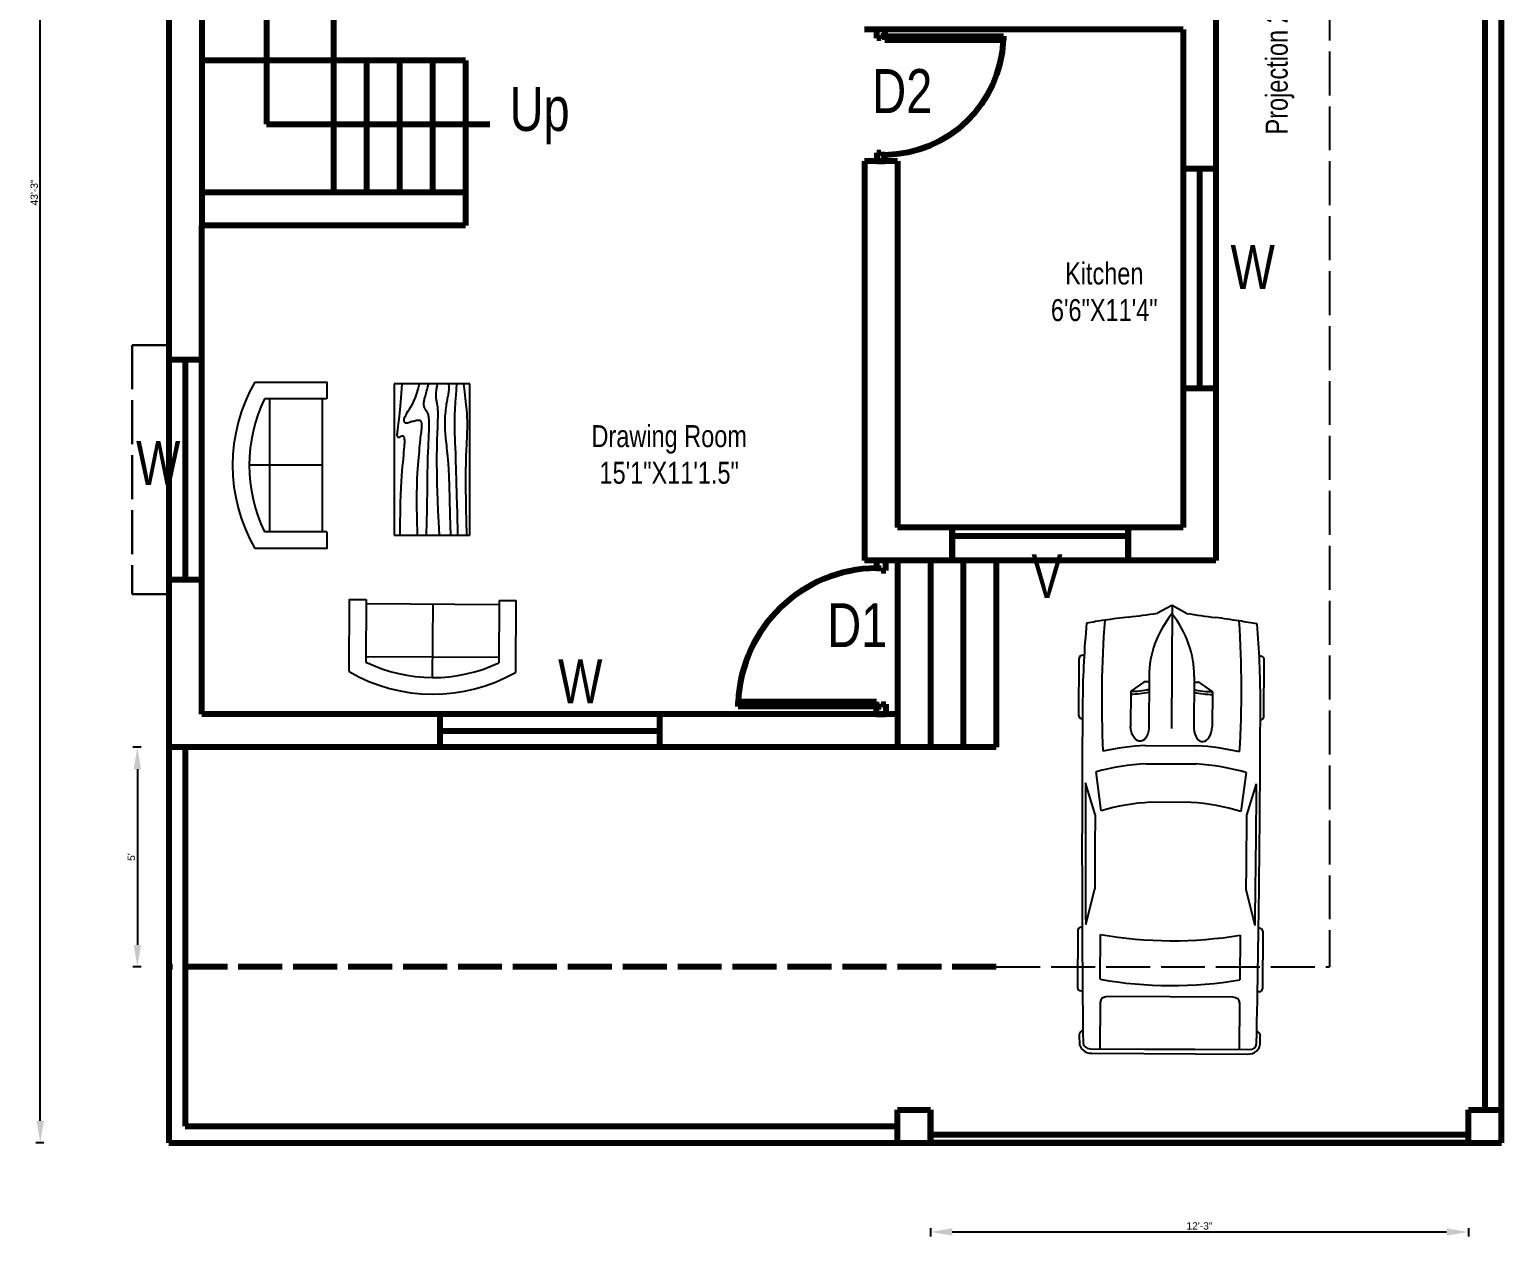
# Model space of a CAD drawing. Header units: inches. Extents: x 934 to 13503, y 40 to 6452.
# Drawn here: x 2900.7 to 3302.8, y 4204.2 to 4533.9 of the extents above; entities that cross this region are included whole.
import ezdxf

# ---------------------------------------------------------------- set-up
doc = ezdxf.new("R2010")
doc.units = ezdxf.units.IN
doc.linetypes.add('ACAD_ISO02W100', pattern=[15, 12, -3])
for name, color, linetype in [('car', 20, 'Continuous'), ('door', 130, 'Continuous'), ('FURNITURE', 122, 'Continuous'), ('staircase', 190, 'Continuous'), ('WINDOW', 2, 'Continuous')]:
    doc.layers.add(name, color=color, linetype=linetype)
doc.styles.get("Standard").update_dxf_attribs({"font": 'arial.ttf'})
doc.styles.add('YQ_DIM', font='solid1.shx', dxfattribs={"width": 0.8, "bigfont": 'HZDX.SHX'})
doc.dimstyles.new('feet inch', dxfattribs={"dimtxt": 2, "dimasz": 6, "dimexe": 1.25, "dimexo": 0.275, "dimtad": 1, "dimdec": 0, "dimdsep": 46, "dimlunit": 4, "dimtxsty": 'Standard', "dimcen": 2.5, "dimclrd": 2, "dimadec": 0, "dimazin": 0, "dimtfac": 1, "dimtdec": 0, "dimtmove": 0, "dimatfit": 3, "dimldrblk": 'ARCHTICK', "dimfxl": 1, "dimfxlon": 1, "dimarcsym": 0})

# ---------------------------------------------------------------- blocks, each defined once
blk = doc.blocks.new('DR_D01')
at = {"lineweight": 80}
for p, q in [((-0.45, 0.93), (-0.42, 0.93)), ((-0.45, 0.03), (-0.45, 0.93)), ((-0.42, 0.03), (-0.42, 0.93)), ((-0.5, 0.03), (-0.42, 0.03)), ((-0.5, 0.03), (-0.5, -0.03)), ((-0.45, 0.03), (-0.45, 0)), ((-0.45, 0), (-0.435, 0)), ((-0.435, 0), (-0.435, -0.03)), ((0.435, 0), (0.435, -0.03)), ((0.45, 0), (0.435, 0)), ((0.45, 0.03), (0.45, 0)), ((0.5, 0.03), (0.45, 0.03)), ((0.5, -0.03), (0.5, 0.03)), ((-0.435, -0.03), (-0.5, -0.03)), ((0.435, -0.03), (0.5, -0.03))]:
    blk.add_line(p, q, dxfattribs=at)
blk.add_arc((-0.4602, 0.0206), 0.9103, 0.59152, 87.46644, dxfattribs=at)
blk = doc.blocks.new('*U287')
for p, q in [((21.1, 37.41), (21.1, 36.83)), ((46.55, 38.89), (22.35, 38.89)), ((47.8, 37.39), (47.8, 37.41)), ((135.45, 37.07), (135.45, 37.41)), ((136.7, 38.89), (160.9, 38.89)), ((162.15, 37.41), (162.15, 36.77)), ((70.03, 31.54), (86.41, 29.35)), ((87.99, 31.87), (74.76, 35.92)), ((134.31, 35.6), (119.29, 31.78)), ((186.47, -33.5), (186.47, 33.5)), ((188.4, -32.76), (188.4, 32.76)), ((138.42, 29.35), (157.25, 29.35)), ((164.52, 26.39), (164.52, -26.39)), ((186.47, 29.35), (167.01, 29.35)), ((32.27, 11.63), (36.13, 17.17)), ((36.13, 17.17), (50.94, 17.17)), ((29.77, 9.51), (51.68, 9.51)), ((32.12, 9.51), (32.12, 11.15)), ((58.92, -10.77), (58.92, 10.77)), ((66.55, -10.53), (66.55, 10.53)), ((82.74, 8.5), (82.74, -8.5)), ((186.47, -10.53), (186.47, 10.53)), ((3.27, 6.13), (0.1, 0.41)), ((0, 0), (51.68, 0)), ((0.1, -0.41), (3.27, -6.13)), ((29.77, -9.51), (51.68, -9.51)), ((32.12, -9.51), (32.12, -11.15)), ((32.27, -11.63), (36.13, -17.17)), ((36.13, -17.17), (50.94, -17.17)), ((86.41, -29.35), (70.03, -31.54)), ((157.25, -29.35), (138.42, -29.35)), ((167.01, -29.35), (186.47, -29.35)), ((21.1, -37.41), (21.1, -36.83)), ((87.99, -31.87), (74.76, -35.92)), ((134.31, -35.6), (119.29, -31.78)), ((135.45, -37.07), (135.45, -37.41)), ((162.15, -37.41), (162.15, -36.77)), ((46.55, -38.89), (22.35, -38.89)), ((47.8, -37.39), (47.8, -37.41)), ((136.7, -38.89), (160.9, -38.89))]:
    blk.add_line(p, q)
for centre, major_axis, ratio, start_param, end_param in [((41.19, -490.86), (0, 528.23), 0.842304, 0.00281, 0.075598), ((22.35, 37.41), (0, -1.48), 0.842304, 3.141593, 4.712389), ((64.48, -10555.62), (0, 10593.03), 0.842304, -0.013397, 0.002797), ((46.55, 37.41), (0, 1.48), 0.842304, -1.570796, 0), ((136.7, 37.41), (0, -1.48), 0.842304, 3.141593, 4.712389), ((160.9, 37.41), (0, 1.48), 0.842304, -1.570796, 0), ((180.63, 35.84), (0, 2.22), 0.842304, -0.013017, 1.249894), ((64.48, -10556.36), (0, 10595.31), 0.842304, -0.013397, -0.013017), ((183.98, 32.76), (0, -5.25), 0.842304, 1.570796, 3.128196), ((266.03, -27.52), (0, 313.31), 0.842304, 1.367076, 1.39176), ((135.29, 5.39), (0, 81.77), 0.842304, 1.245306, 1.50788), ((64.48, -10555.62), (0, -10591.55), 0.842304, 3.133765, 3.140441), ((95.79, -3666.35), (0, -3698.24), 0.842304, 3.134049, 3.144098), ((183.98, 33.5), (0, -2.96), 0.842304, 1.570796, 3.128196), ((259.18, -27.52), (0, -305.3), 0.842304, 4.528606, 4.561838), ((37.47, -593.96), (0, -623.33), 0.842304, 3.096046, 3.200911), ((134.4, 5.39), (0, -89.78), 0.842304, 4.449482, 4.652344), ((149.6, 2.8), (0, -79.58), 0.842304, 4.372215, 4.640744), ((17.08, 0), (0, 147.02), 0.842304, 4.511394, 4.913384), ((35.91, 0), (0, 147.02), 0.842304, 4.511394, 4.913384), ((167.01, 26.39), (0, 2.96), 0.842304, 0, 1.570796), ((-204.49, 52.4), (0, -250.96), 0.842304, 1.385369, 1.434372), ((13.04, 17.01), (0, 27.42), 0.842304, 4.435146, 4.718221), ((14.2, 17.01), (0, 27.42), 0.842304, 4.435146, 4.718221), ((50.79, 13.34), (6.34, -0.36), 0.603834, -1.395552, 1.581315), ((29.77, -46.66), (0, 56.17), 0.842304, 0, 0.590319), ((32.75, 11.15), (0, 0.74), 0.842304, 0.879714, 1.570796), ((0.62, 0), (0, -0.74), 0.842304, 4.131459, 5.293319), ((-204.49, -52.4), (0, 250.96), 0.842304, -1.434372, -1.385369), ((29.77, 46.66), (0, 56.17), 0.842304, 2.551274, 3.141593), ((32.75, -11.15), (0, -0.74), 0.842304, 4.712389, 5.403472), ((13.04, -17.01), (0, -27.42), 0.842304, 1.564964, 1.848039), ((14.2, -17.01), (0, -27.42), 0.842304, 1.564964, 1.848039), ((134.4, -5.39), (0, -89.78), 0.842304, -1.510751, -1.307889), ((135.29, -5.39), (0, -81.77), 0.842304, -1.50788, -1.245306), ((149.6, -2.8), (0, -79.58), 0.842304, -1.499151, -1.230623), ((259.18, 27.52), (0, 305.3), 0.842304, 1.721348, 1.754579), ((266.03, 27.52), (0, 313.31), 0.842304, 1.749832, 1.774517), ((37.47, 593.96), (0, -623.33), 0.842304, -0.059319, 0.045547), ((167.01, -26.39), (0, -2.96), 0.842304, 4.712389, 6.283185), ((41.19, 490.86), (0, -528.23), 0.842304, -0.075598, -0.00281), ((64.48, 10555.62), (0, 10593.03), 0.842304, 3.138796, 3.15499), ((64.48, 10555.62), (0, -10591.55), 0.842304, 0.001152, 0.007828), ((95.79, 3666.35), (0, -3698.24), 0.842304, -0.002505, 0.007544), ((180.63, -35.84), (0, -2.22), 0.842304, -1.249894, 0.013017), ((183.98, -33.5), (0, 2.96), 0.842304, 3.15499, 4.712389), ((183.98, -32.76), (0, -5.25), 0.842304, 0.013397, 1.570796), ((22.35, -37.41), (0, 1.48), 0.842304, 1.570796, 3.141593), ((46.55, -37.41), (0, -1.48), 0.842304, 0, 1.570796), ((136.7, -37.41), (0, -1.48), 0.842304, -1.570796, 0), ((160.9, -37.41), (0, 1.48), 0.842304, 3.141593, 4.712389), ((64.48, 10556.36), (0, 10595.31), 0.842304, 3.15461, 3.15499)]:
    blk.add_ellipse(centre, major_axis=major_axis, ratio=ratio, start_param=start_param, end_param=end_param)
at = {"extrusion": (0, 0, -1)}
blk.add_ellipse((50.79, -13.34), major_axis=(6.34, 0.36), ratio=0.603834, start_param=-1.395552, end_param=1.581315, dxfattribs=at)
blk = doc.blocks.new('Sofa - Roundback Loveseat 5 ft.')
at = {"linetype": 'Continuous'}
for p, q in [((0, -32.44198), (0, -5.99998)), ((-24, -33.99998), (-24, -11.46958)), ((-23.9998, -13.38178), (23.99986, -13.38178)), ((24.00004, -33.99998), (24.00004, -11.46958)), ((-24, -32.44198), (24.00004, -32.44198))]:
    blk.add_line(p, q, dxfattribs=at)
for points in [[(-24, -33.99998), (-30, -33.99998), (-30, -7.99998)], [(30.00004, -7.99998), (30.00004, -33.99998), (24.00004, -33.99998)]]:
    blk.add_lwpolyline(points, dxfattribs=at)
for centre, radius, start, end in [((0, -60.24998), 60.24998, 60.13715, 119.8628), ((0, -61.38438), 55.38444, 64.32083, 115.6792)]:
    blk.add_arc(centre, radius, start, end, dxfattribs=at)
blk = doc.blocks.new('Table - Rectangular Woodgrain 60 x 30 in.')
at = {"linetype": 'Continuous'}
for p, q in [((0, 0), (0, -30)), ((60, 0), (0, 0)), ((60, -30), (60, 0)), ((0, -30), (60, -30))]:
    blk.add_line(p, q, dxfattribs=at)
for points in [[(0, -2.4), (4.8155, -2.418), (9.0302, -2.4688), (12.709, -2.5477), (15.9167, -2.65), (18.7181, -2.7711), (21.1781, -2.9063), (23.3616, -3.0508), (25.3333, -3.2), (27.1477, -3.3495), (28.8172, -3.4958), (30.3437, -3.636), (31.7291, -3.7667), (32.9756, -3.8849), (34.0849, -3.9875), (35.059, -4.0714), (35.9, -4.1334), (36.6114, -4.1711), (37.2041, -4.1854), (37.6906, -4.1779), (38.0833, -4.15), (38.3948, -4.1034), (38.6375, -4.0396), (38.8239, -3.9602), (38.9666, -3.8667), (39.0764, -3.7608), (39.1573, -3.6448), (39.2116, -3.521), (39.2416, -3.3917), (39.2498, -3.2593), (39.2385, -3.1261), (39.21, -2.9944), (39.1666, -2.8667), (39.111, -2.7447), (39.0468, -2.6281), (38.978, -2.5163), (38.9083, -2.4083), (38.8418, -2.3035), (38.7823, -2.201), (38.7337, -2.1001), (38.7, -2), (38.6844, -1.9003), (38.6875, -1.8021), (38.7094, -1.707), (38.75, -1.6167), (38.8094, -1.5326), (38.8875, -1.4563), (38.9844, -1.3893), (39.1, -1.3333), (39.2351, -1.2896), (39.3937, -1.2583), (39.5804, -1.2396), (39.8, -1.2333), (40.057, -1.2396), (40.3562, -1.2583), (40.7023, -1.2896), (41.1, -1.3333), (41.5547, -1.3895), (42.0755, -1.4573), (42.6721, -1.5361), (43.3542, -1.625), (44.1316, -1.7233), (45.014, -1.8302), (46.0114, -1.9449), (47.1333, -2.0667), (48.3862, -2.1947), (49.7625, -2.3281), (51.2513, -2.4663), (52.8416, -2.6083), (54.5226, -2.7535), (56.2833, -2.9011), (58.1127, -3.0501), (60, -3.2)], [(0, -9.2), (6.5759, -9.0858), (11.9385, -9.0365), (16.2527, -9.0418), (19.6833, -9.0917), (22.3952, -9.1759), (24.5531, -9.2844), (26.322, -9.4069), (27.8666, -9.5333), (29.3241, -9.6553), (30.7203, -9.7719), (32.0532, -9.8837), (33.3208, -9.9917), (34.5213, -10.0965), (35.6526, -10.199), (36.7128, -10.2999), (37.7, -10.4), (38.6129, -10.4996), (39.4531, -10.5969), (40.223, -10.6895), (40.925, -10.775), (41.5613, -10.8512), (42.1344, -10.9156), (42.6465, -10.966), (43.1, -11), (43.4976, -11.0158), (43.8437, -11.0136), (44.143, -10.9942), (44.4, -10.9583), (44.6195, -10.9069), (44.8062, -10.8406), (44.9648, -10.7603), (45.1, -10.6667), (45.2155, -10.5598), (45.3114, -10.4365), (45.3871, -10.2929), (45.4416, -10.125), (45.4743, -9.929), (45.4844, -9.7011), (45.4709, -9.4371), (45.4333, -9.1333), (45.3716, -8.7883), (45.2896, -8.4104), (45.1919, -8.0107), (45.0833, -7.6), (44.9685, -7.1893), (44.8521, -6.7896), (44.7388, -6.4117), (44.6333, -6.0667), (44.54, -5.7628), (44.4614, -5.4979), (44.4001, -5.2675), (44.3583, -5.0667), (44.3384, -4.8909), (44.3427, -4.7354), (44.3736, -4.5956), (44.4333, -4.4667), (44.5236, -4.3453), (44.6427, -4.2333), (44.7884, -4.1339), (44.9583, -4.05), (45.1501, -3.9849), (45.3614, -3.9417), (45.59, -3.9234), (45.8333, -3.9333), (46.0915, -3.9749), (46.3734, -4.0531), (46.6906, -4.1736), (47.0542, -4.3417), (47.4756, -4.5629), (47.9661, -4.8427), (48.5372, -5.1866), (49.2, -5.6), (49.9676, -6.0844), (50.8594, -6.625), (51.8965, -7.2031), (53.1, -7.8), (54.491, -8.3969), (56.0906, -8.975), (57.9199, -9.5156), (60, -10)], [(0, -12.8), (5.1847, -12.9322), (9.6213, -13.0323), (13.3963, -13.1059), (16.5958, -13.1583), (19.3063, -13.1952), (21.614, -13.2219), (23.6054, -13.2439), (25.3666, -13.2667), (26.9728, -13.2947), (28.4531, -13.3281), (29.8256, -13.3663), (31.1083, -13.4083), (32.3191, -13.4535), (33.476, -13.501), (34.597, -13.5501), (35.7, -13.6), (36.7984, -13.6497), (37.8875, -13.6979), (38.9578, -13.743), (40, -13.7833), (41.0047, -13.8174), (41.9625, -13.8438), (42.864, -13.8607), (43.7, -13.8667), (44.4631, -13.8604), (45.1552, -13.8417), (45.7801, -13.8104), (46.3416, -13.7667), (46.8439, -13.7104), (47.2906, -13.6417), (47.6858, -13.5604), (48.0333, -13.4667), (48.3375, -13.3608), (48.6042, -13.2448), (48.8396, -13.121), (49.05, -12.9917), (49.2417, -12.8593), (49.4208, -12.7261), (49.5937, -12.5944), (49.7667, -12.4667), (49.9452, -12.3451), (50.1323, -12.2313), (50.3303, -12.1268), (50.5416, -12.0333), (50.7686, -11.9524), (51.0135, -11.8854), (51.2788, -11.8341), (51.5666, -11.8), (51.8785, -11.7843), (52.2116, -11.7865), (52.562, -11.8059), (52.926, -11.8417), (53.2998, -11.8931), (53.6795, -11.9594), (54.0614, -12.0397), (54.4416, -12.1333), (54.8223, -12.2401), (55.2293, -12.3625), (55.6942, -12.5037), (56.2489, -12.6667), (56.9251, -12.8547), (57.7545, -13.0708), (58.7689, -13.3182), (60, -13.6)], [(0, -18), (5.124, -17.7273), (9.6609, -17.5057), (13.6705, -17.3303), (17.2125, -17.1958), (20.3467, -17.0973), (23.1328, -17.0297), (25.6307, -16.9878), (27.9, -16.9667), (29.9928, -16.9617), (31.9302, -16.9703), (33.7254, -16.9907), (35.3917, -17.0208), (36.9423, -17.0588), (38.3906, -17.1026), (39.7499, -17.1503), (41.0333, -17.2), (42.2519, -17.2496), (43.4073, -17.2969), (44.4986, -17.3395), (45.525, -17.375), (46.4858, -17.4012), (47.3802, -17.4156), (48.2074, -17.416), (48.9667, -17.4), (49.6583, -17.3662), (50.2872, -17.3167), (50.8595, -17.2547), (51.3812, -17.1833), (51.8584, -17.1057), (52.2971, -17.025), (52.7034, -16.9443), (53.0833, -16.8667), (53.443, -16.7951), (53.789, -16.7313), (54.128, -16.6768), (54.4666, -16.6334), (54.8115, -16.6024), (55.1693, -16.5854), (55.5465, -16.5841), (55.95, -16.6), (56.3828, -16.6337), (56.8346, -16.6823), (57.2915, -16.7418), (57.7396, -16.8084), (58.165, -16.878), (58.5539, -16.9469), (58.8924, -17.0111), (59.1666, -17.0667), (59.3679, -17.1107), (59.5078, -17.1438), (59.6032, -17.1675), (59.6708, -17.1833), (59.7275, -17.193), (59.7901, -17.1979), (59.8753, -17.1998), (60, -17.2)], [(0, -22.4), (8.0098, -22.2501), (14.4094, -22.1011), (19.4168, -21.9535), (23.25, -21.8083), (26.1269, -21.6663), (28.2656, -21.5281), (29.884, -21.3947), (31.2, -21.2667), (32.3967, -21.1448), (33.5172, -21.0292), (34.5697, -20.9198), (35.5625, -20.8167), (36.5037, -20.7198), (37.4015, -20.6292), (38.2642, -20.5448), (39.1, -20.4667), (39.9164, -20.3951), (40.7187, -20.3313), (41.5117, -20.2768), (42.3, -20.2333), (43.0883, -20.2024), (43.8812, -20.1854), (44.6836, -20.1841), (45.5, -20.2), (46.3328, -20.234), (47.1747, -20.2844), (48.0163, -20.3488), (48.8479, -20.425), (49.66, -20.5106), (50.4429, -20.6031), (51.1872, -20.7004), (51.8833, -20.8), (52.5246, -20.8999), (53.1166, -20.9995), (53.6681, -21.0983), (54.1875, -21.1958), (54.6834, -21.2919), (55.1646, -21.3859), (55.6394, -21.4777), (56.1167, -21.5667), (56.6028, -21.6515), (57.0961, -21.7266), (57.5929, -21.7852), (58.0896, -21.8208), (58.5823, -21.8268), (59.0674, -21.7964), (59.5412, -21.723), (60, -21.6)], [(0, -25.2), (8.6355, -25.0504), (15.7026, -24.9031), (21.4049, -24.7606), (25.9458, -24.625), (29.529, -24.4988), (32.3578, -24.3844), (34.6359, -24.284), (36.5667, -24.2), (38.3213, -24.1341), (39.9417, -24.0854), (41.437, -24.0523), (42.8167, -24.0333), (44.0901, -24.0268), (45.2667, -24.0313), (46.3557, -24.0451), (47.3667, -24.0667), (48.309, -24.0947), (49.1928, -24.1287), (50.0284, -24.168), (50.826, -24.2125), (51.5959, -24.2617), (52.3483, -24.3151), (53.0935, -24.3725), (53.8417, -24.4334), (54.6009, -24.497), (55.3699, -24.561), (56.1454, -24.6226), (56.9239, -24.6792), (57.7021, -24.7279), (58.4764, -24.7662), (59.2435, -24.7911), (60, -24.8)], [(0, -28.8), (5.6867, -28.6681), (10.45, -28.5698), (14.407, -28.5012), (17.675, -28.4584), (20.3711, -28.4374), (22.6125, -28.4344), (24.5164, -28.4455), (26.2, -28.4667), (27.762, -28.4947), (29.2276, -28.5281), (30.6033, -28.5663), (31.8958, -28.6084), (33.1118, -28.6535), (34.2578, -28.7011), (35.3405, -28.7501), (36.3666, -28.8), (37.3443, -28.8497), (38.288, -28.8974), (39.2137, -28.9412), (40.1375, -28.9792), (41.0753, -29.0093), (42.0432, -29.0297), (43.0572, -29.0384), (44.1333, -29.0333), (45.2936, -29.0114), (46.5843, -28.9641), (48.0579, -28.8816), (49.7666, -28.7542), (51.7629, -28.5721), (54.0989, -28.3255), (56.8272, -28.0048), (60, -27.6)]]:
    blk.add_lwpolyline(points, dxfattribs=at)
blk = doc.blocks.new('*D350')
at = {"layer": 'Defpoints', "color": 0, "lineweight": 80, "transparency": 16777216}
for p in [(2903.7, 4748.87), (2938.79, 4748.87), (2938.79, 4229.87)]:
    blk.add_point(p, dxfattribs=at)
at = {"layer": 'WINDOW', "color": 0, "lineweight": -2, "transparency": 16777216}
for p, q in [((2904.7, 4748.87), (2902.45, 4748.87)), ((2904.7, 4229.87), (2902.45, 4229.87))]:
    blk.add_line(p, q, dxfattribs=at)
at = {"layer": 'WINDOW', "color": 2, "lineweight": -2, "transparency": 16777216}
blk.add_line((2903.7, 4235.87), (2903.7, 4742.87), dxfattribs=at)
at = {"layer": 'WINDOW', "color": 2, "lineweight": 80, "transparency": 16777216}
for points in [[(2902.7, 4742.87), (2904.7, 4742.87), (2903.7, 4748.87)], [(2902.7, 4235.87), (2904.7, 4235.87), (2903.7, 4229.87)]]:
    blk.add_solid(points, dxfattribs=at)
at = {"layer": 'WINDOW', "color": 0, "lineweight": 80, "transparency": 16777216, "insert": (2902.06, 4489.37), "char_height": 2, "attachment_point": 5, "rotation": 90}
blk.add_mtext('43\'-3"', dxfattribs=at)
blk = doc.blocks.new('_ArchTick')
at = {"color": 0, "linetype": 'ByBlock', "lineweight": 80, "const_width": 0.15}
blk.add_lwpolyline([(-0.5, -0.5), (0.5, 0.5)], dxfattribs=at)
blk = doc.blocks.new('*D351')
at = {"layer": 'Defpoints', "color": 0, "lineweight": 80, "transparency": 16777216}
for p in [(2938.79, 4337.87), (2930.22, 4277.87), (2938.79, 4277.87)]:
    blk.add_point(p, dxfattribs=at)
at = {"layer": 'WINDOW', "color": 0, "lineweight": -2, "transparency": 16777216}
for p, q in [((2931.22, 4337.87), (2928.97, 4337.87)), ((2931.22, 4277.87), (2928.97, 4277.87))]:
    blk.add_line(p, q, dxfattribs=at)
at = {"layer": 'WINDOW', "color": 2, "lineweight": -2, "transparency": 16777216}
blk.add_line((2930.22, 4331.87), (2930.22, 4283.87), dxfattribs=at)
at = {"layer": 'WINDOW', "color": 2, "lineweight": 80, "transparency": 16777216}
for points in [[(2929.22, 4331.87), (2931.22, 4331.87), (2930.22, 4337.87)], [(2929.22, 4283.87), (2931.22, 4283.87), (2930.22, 4277.87)]]:
    blk.add_solid(points, dxfattribs=at)
at = {"layer": 'WINDOW', "color": 0, "lineweight": 80, "transparency": 16777216, "insert": (2928.58, 4307.87), "char_height": 2, "attachment_point": 5, "rotation": 90}
blk.add_mtext("5'", dxfattribs=at)
blk = doc.blocks.new('*D352')
at = {"layer": 'Defpoints', "color": 0, "lineweight": 80, "transparency": 16777216}
for p in [(3146.79, 4229.87), (3293.79, 4229.87), (3293.79, 4205.5)]:
    blk.add_point(p, dxfattribs=at)
at = {"layer": 'WINDOW', "color": 0, "lineweight": -2, "transparency": 16777216}
for p, q in [((3146.79, 4206.5), (3146.79, 4204.25)), ((3293.79, 4206.5), (3293.79, 4204.25))]:
    blk.add_line(p, q, dxfattribs=at)
at = {"layer": 'WINDOW', "color": 2, "lineweight": -2, "transparency": 16777216}
blk.add_line((3152.79, 4205.5), (3287.79, 4205.5), dxfattribs=at)
at = {"layer": 'WINDOW', "color": 2, "lineweight": 80, "transparency": 16777216}
for points in [[(3152.79, 4206.5), (3152.79, 4204.5), (3146.79, 4205.5)], [(3287.79, 4206.5), (3287.79, 4204.5), (3293.79, 4205.5)]]:
    blk.add_solid(points, dxfattribs=at)
at = {"layer": 'WINDOW', "color": 0, "lineweight": 80, "transparency": 16777216, "insert": (3220.29, 4207.14), "char_height": 2, "attachment_point": 5}
blk.add_mtext('12\'-3"', dxfattribs=at)

msp = doc.modelspace()

# ---------------------------------------------------------------- linework, layer by layer
at = {"lineweight": 80}
for p, q in [((2938.794, 4748.873), (2938.794, 4229.873)), ((2938.794, 4748.873), (2938.794, 4229.873)), ((2938.794, 4748.873), (2938.794, 4229.873)), ((2938.794, 4748.873), (2938.794, 4229.873)), ((2938.794, 4748.873), (2938.794, 4229.873)), ((2938.794, 4748.873), (2938.794, 4229.873)), ((2938.794, 4748.873), (2938.794, 4229.873)), ((2938.794, 4748.873), (2938.794, 4229.873)), ((3302.794, 4229.873), (3302.794, 4748.873)), ((3302.794, 4229.873), (3302.794, 4748.873)), ((3302.794, 4229.873), (3302.794, 4748.873)), ((3302.794, 4229.873), (3302.794, 4748.873)), ((3302.794, 4229.873), (3302.794, 4748.873)), ((3302.794, 4229.873), (3302.794, 4748.873)), ((3302.794, 4229.873), (3302.794, 4748.873)), ((3302.794, 4229.873), (3302.794, 4748.873)), ((2947.794, 4633.373), (2947.794, 4480.373)), ((2947.794, 4633.373), (2947.794, 4480.373)), ((2947.794, 4633.373), (2947.794, 4480.373)), ((2947.794, 4633.373), (2947.794, 4480.373)), ((2947.794, 4633.373), (2947.794, 4480.373)), ((2947.794, 4633.373), (2947.794, 4480.373)), ((2947.794, 4633.373), (2947.794, 4480.373)), ((2947.794, 4633.373), (2947.794, 4480.373)), ((3224.794, 4584.873), (3224.794, 4388.873)), ((3224.794, 4584.873), (3224.794, 4388.873)), ((3224.794, 4584.873), (3224.794, 4388.873)), ((3224.794, 4584.873), (3224.794, 4388.873)), ((3224.794, 4584.873), (3224.794, 4388.873)), ((3224.794, 4584.873), (3224.794, 4388.873)), ((3224.794, 4584.873), (3224.794, 4388.873)), ((3224.794, 4584.873), (3224.794, 4388.873)), ((3298.294, 4238.873), (3298.294, 4584.873)), ((3298.294, 4238.873), (3298.294, 4584.873)), ((3298.294, 4238.873), (3298.294, 4584.873)), ((3298.294, 4238.873), (3298.294, 4584.873)), ((3298.294, 4238.873), (3298.294, 4584.873)), ((3298.294, 4238.873), (3298.294, 4584.873)), ((3298.294, 4238.873), (3298.294, 4584.873)), ((3298.294, 4238.873), (3298.294, 4584.873)), ((3137.794, 4533.873), (3128.794, 4533.873)), ((3137.794, 4533.873), (3128.794, 4533.873)), ((3137.794, 4533.873), (3128.794, 4533.873)), ((3137.794, 4533.873), (3128.794, 4533.873)), ((3137.794, 4533.873), (3128.794, 4533.873)), ((3137.794, 4533.873), (3128.794, 4533.873)), ((3137.794, 4533.873), (3128.794, 4533.873)), ((3137.794, 4533.873), (3128.794, 4533.873)), ((3215.794, 4533.873), (3137.794, 4533.873)), ((3215.794, 4533.873), (3137.794, 4533.873)), ((3215.794, 4533.873), (3137.794, 4533.873)), ((3215.794, 4533.873), (3137.794, 4533.873)), ((3215.794, 4533.873), (3137.794, 4533.873)), ((3215.794, 4533.873), (3137.794, 4533.873)), ((3215.794, 4533.873), (3137.794, 4533.873)), ((3215.794, 4533.873), (3137.794, 4533.873)), ((3215.794, 4533.873), (3215.794, 4397.873)), ((3215.794, 4533.873), (3215.794, 4397.873)), ((3215.794, 4533.873), (3215.794, 4397.873)), ((3215.794, 4533.873), (3215.794, 4397.873)), ((3215.794, 4533.873), (3215.794, 4397.873)), ((3215.794, 4533.873), (3215.794, 4397.873)), ((3215.794, 4533.873), (3215.794, 4397.873)), ((3215.794, 4533.873), (3215.794, 4397.873)), ((3137.794, 4497.873), (3128.794, 4497.873)), ((3128.794, 4497.873), (3128.794, 4388.873)), ((3137.794, 4497.873), (3128.794, 4497.873)), ((3128.794, 4497.873), (3128.794, 4388.873)), ((3128.794, 4497.873), (3128.794, 4388.873)), ((3137.794, 4497.873), (3128.794, 4497.873)), ((3137.794, 4497.873), (3128.794, 4497.873)), ((3128.794, 4497.873), (3128.794, 4388.873)), ((3128.794, 4497.873), (3128.794, 4388.873)), ((3137.794, 4497.873), (3128.794, 4497.873)), ((3137.794, 4497.873), (3128.794, 4497.873)), ((3128.794, 4497.873), (3128.794, 4388.873)), ((3128.794, 4497.873), (3128.794, 4388.873)), ((3137.794, 4497.873), (3128.794, 4497.873)), ((3137.794, 4497.873), (3128.794, 4497.873)), ((3128.794, 4497.873), (3128.794, 4388.873)), ((3137.794, 4497.873), (3137.794, 4397.873)), ((3137.794, 4497.873), (3137.794, 4397.873)), ((3137.794, 4497.873), (3137.794, 4397.873)), ((3137.794, 4497.873), (3137.794, 4397.873)), ((3137.794, 4497.873), (3137.794, 4397.873)), ((3137.794, 4497.873), (3137.794, 4397.873)), ((3137.794, 4497.873), (3137.794, 4397.873)), ((3137.794, 4497.873), (3137.794, 4397.873)), ((3215.794, 4495.873), (3224.794, 4495.873)), ((3215.794, 4495.873), (3224.794, 4495.873)), ((3215.794, 4495.873), (3224.794, 4495.873)), ((3215.794, 4495.873), (3224.794, 4495.873)), ((3215.794, 4495.873), (3224.794, 4495.873)), ((3215.794, 4495.873), (3224.794, 4495.873)), ((3215.794, 4495.873), (3224.794, 4495.873)), ((3019.794, 4489.373), (2947.794, 4489.373)), ((3019.794, 4489.373), (2947.794, 4489.373)), ((3019.794, 4489.373), (2947.794, 4489.373)), ((3019.794, 4489.373), (2947.794, 4489.373)), ((3019.794, 4489.373), (2947.794, 4489.373)), ((3019.794, 4489.373), (2947.794, 4489.373)), ((3019.794, 4489.373), (2947.794, 4489.373)), ((3019.794, 4480.373), (2947.794, 4480.373)), ((2947.794, 4346.873), (2947.794, 4480.373)), ((2947.794, 4346.873), (2947.794, 4480.373)), ((3019.794, 4480.373), (2947.794, 4480.373)), ((3019.794, 4480.373), (2947.794, 4480.373)), ((2947.794, 4346.873), (2947.794, 4480.373)), ((2947.794, 4346.873), (2947.794, 4480.373)), ((3019.794, 4480.373), (2947.794, 4480.373)), ((3019.794, 4480.373), (2947.794, 4480.373)), ((2947.794, 4346.873), (2947.794, 4480.373)), ((2947.794, 4346.873), (2947.794, 4480.373)), ((3019.794, 4480.373), (2947.794, 4480.373)), ((3019.794, 4480.373), (2947.794, 4480.373)), ((2947.794, 4346.873), (2947.794, 4480.373)), ((2947.794, 4346.873), (2947.794, 4480.373)), ((2943.294, 4443.623), (2943.294, 4383.623)), ((2943.294, 4443.623), (2943.294, 4383.623)), ((2943.294, 4443.623), (2943.294, 4383.623)), ((2943.294, 4443.623), (2943.294, 4383.623)), ((2943.294, 4443.623), (2943.294, 4383.623)), ((2943.294, 4443.623), (2943.294, 4383.623)), ((2943.294, 4443.623), (2943.294, 4383.623)), ((3215.794, 4397.873), (3137.794, 4397.873)), ((3215.794, 4397.873), (3137.794, 4397.873)), ((3215.794, 4397.873), (3137.794, 4397.873)), ((3215.794, 4397.873), (3137.794, 4397.873)), ((3215.794, 4397.873), (3137.794, 4397.873)), ((3215.794, 4397.873), (3137.794, 4397.873)), ((3215.794, 4397.873), (3137.794, 4397.873)), ((3215.794, 4397.873), (3137.794, 4397.873)), ((3224.794, 4388.873), (3128.794, 4388.873)), ((3224.794, 4388.873), (3128.794, 4388.873)), ((3224.794, 4388.873), (3128.794, 4388.873)), ((3224.794, 4388.873), (3128.794, 4388.873)), ((3224.794, 4388.873), (3128.794, 4388.873)), ((3224.794, 4388.873), (3128.794, 4388.873)), ((3224.794, 4388.873), (3128.794, 4388.873)), ((3224.794, 4388.873), (3128.794, 4388.873)), ((3137.794, 4388.873), (3137.794, 4337.873)), ((3137.794, 4388.873), (3137.794, 4337.873)), ((3137.794, 4388.873), (3137.794, 4337.873)), ((3137.794, 4388.873), (3137.794, 4337.873)), ((3137.794, 4388.873), (3137.794, 4337.873)), ((3137.794, 4388.873), (3137.794, 4337.873)), ((3137.794, 4388.873), (3137.794, 4337.873)), ((3137.794, 4388.873), (3137.794, 4337.873)), ((3146.794, 4388.873), (3146.794, 4337.873)), ((3146.794, 4388.873), (3146.794, 4337.873)), ((3146.794, 4388.873), (3146.794, 4337.873)), ((3146.794, 4388.873), (3146.794, 4337.873)), ((3146.794, 4388.873), (3146.794, 4337.873)), ((3146.794, 4388.873), (3146.794, 4337.873)), ((3146.794, 4388.873), (3146.794, 4337.873)), ((3146.794, 4388.873), (3146.794, 4337.873)), ((3155.794, 4388.873), (3155.794, 4337.873)), ((3155.794, 4388.873), (3155.794, 4337.873)), ((3155.794, 4388.873), (3155.794, 4337.873)), ((3155.794, 4388.873), (3155.794, 4337.873)), ((3155.794, 4388.873), (3155.794, 4337.873)), ((3155.794, 4388.873), (3155.794, 4337.873)), ((3155.794, 4388.873), (3155.794, 4337.873)), ((3155.794, 4388.873), (3155.794, 4337.873)), ((3164.794, 4388.873), (3164.794, 4337.873)), ((3164.794, 4388.873), (3164.794, 4337.873)), ((3164.794, 4388.873), (3164.794, 4337.873)), ((3164.794, 4388.873), (3164.794, 4337.873)), ((3164.794, 4388.873), (3164.794, 4337.873)), ((3164.794, 4388.873), (3164.794, 4337.873)), ((3164.794, 4388.873), (3164.794, 4337.873)), ((3164.794, 4388.873), (3164.794, 4337.873)), ((3137.794, 4346.873), (2947.794, 4346.873)), ((3137.794, 4346.873), (2947.794, 4346.873)), ((3137.794, 4346.873), (2947.794, 4346.873)), ((3137.794, 4346.873), (2947.794, 4346.873)), ((3137.794, 4346.873), (2947.794, 4346.873)), ((3137.794, 4346.873), (2947.794, 4346.873)), ((3137.794, 4346.873), (2947.794, 4346.873)), ((3137.794, 4346.873), (2947.794, 4346.873)), ((3012.794, 4346.873), (3012.794, 4337.873)), ((3012.794, 4346.873), (3012.794, 4337.873)), ((3012.794, 4346.873), (3012.794, 4337.873)), ((3012.794, 4346.873), (3012.794, 4337.873)), ((3012.794, 4346.873), (3012.794, 4337.873)), ((3012.794, 4346.873), (3012.794, 4337.873)), ((3012.794, 4346.873), (3012.794, 4337.873)), ((3164.794, 4337.873), (2938.794, 4337.873)), ((3164.794, 4337.873), (2938.794, 4337.873)), ((3164.794, 4337.873), (2938.794, 4337.873)), ((3164.794, 4337.873), (2938.794, 4337.873)), ((3164.794, 4337.873), (2938.794, 4337.873)), ((3164.794, 4337.873), (2938.794, 4337.873)), ((3164.794, 4337.873), (2938.794, 4337.873)), ((3164.794, 4337.873), (2938.794, 4337.873)), ((2943.294, 4337.873), (2943.294, 4234.373)), ((2943.294, 4337.873), (2943.294, 4234.373)), ((2943.294, 4337.873), (2943.294, 4234.373)), ((2943.294, 4337.873), (2943.294, 4234.373)), ((2943.294, 4337.873), (2943.294, 4234.373)), ((2943.294, 4337.873), (2943.294, 4234.373)), ((2943.294, 4337.873), (2943.294, 4234.373)), ((2943.294, 4337.873), (2943.294, 4234.373)), ((2943.294, 4337.873), (2943.294, 4234.373)), ((2943.294, 4337.873), (2943.294, 4234.373)), ((2943.294, 4337.873), (2943.294, 4234.373)), ((2943.294, 4337.873), (2943.294, 4234.373)), ((2943.294, 4337.873), (2943.294, 4234.373)), ((2943.294, 4337.873), (2943.294, 4234.373)), ((2943.294, 4337.873), (2943.294, 4234.373)), ((2943.294, 4337.873), (2943.294, 4234.373)), ((3137.794, 4238.873), (3146.794, 4238.873)), ((3137.794, 4229.873), (3137.794, 4238.873)), ((3146.794, 4229.873), (3146.794, 4238.873)), ((3146.794, 4238.873), (3146.794, 4229.873)), ((3146.794, 4238.873), (3146.794, 4229.873)), ((3146.794, 4229.873), (3146.794, 4238.873)), ((3146.794, 4229.873), (3146.794, 4238.873)), ((3146.794, 4238.873), (3146.794, 4229.873)), ((3146.794, 4238.873), (3146.794, 4229.873)), ((3146.794, 4229.873), (3146.794, 4238.873)), ((3146.794, 4229.873), (3146.794, 4238.873)), ((3146.794, 4238.873), (3146.794, 4229.873)), ((3146.794, 4238.873), (3146.794, 4229.873)), ((3146.794, 4229.873), (3146.794, 4238.873)), ((3146.794, 4229.873), (3146.794, 4238.873)), ((3146.794, 4238.873), (3146.794, 4229.873)), ((3146.794, 4238.873), (3146.794, 4229.873)), ((3146.794, 4229.873), (3146.794, 4238.873)), ((3293.794, 4238.873), (3302.794, 4238.873)), ((3293.794, 4229.873), (3293.794, 4238.873)), ((3293.794, 4229.873), (3293.794, 4238.873)), ((3293.794, 4238.873), (3302.794, 4238.873)), ((3293.794, 4238.873), (3302.794, 4238.873)), ((3293.794, 4229.873), (3293.794, 4238.873)), ((3293.794, 4229.873), (3293.794, 4238.873)), ((3293.794, 4238.873), (3302.794, 4238.873)), ((3293.794, 4238.873), (3302.794, 4238.873)), ((3293.794, 4229.873), (3293.794, 4238.873)), ((3293.794, 4229.873), (3293.794, 4238.873)), ((3293.794, 4238.873), (3302.794, 4238.873)), ((3293.794, 4238.873), (3302.794, 4238.873)), ((3293.794, 4229.873), (3293.794, 4238.873)), ((3293.794, 4229.873), (3293.794, 4238.873)), ((3293.794, 4238.873), (3302.794, 4238.873)), ((2943.294, 4234.373), (3137.794, 4234.373)), ((2943.294, 4234.373), (3137.794, 4234.373)), ((2943.294, 4234.373), (3137.794, 4234.373)), ((2943.294, 4234.373), (3137.794, 4234.373)), ((2943.294, 4234.373), (3137.794, 4234.373)), ((2943.294, 4234.373), (3137.794, 4234.373)), ((2943.294, 4234.373), (3137.794, 4234.373)), ((2943.294, 4234.373), (3137.794, 4234.373)), ((2938.794, 4229.873), (3302.794, 4229.873)), ((2938.794, 4229.873), (3302.794, 4229.873)), ((2938.794, 4229.873), (3302.794, 4229.873)), ((2938.794, 4229.873), (3302.794, 4229.873)), ((2938.794, 4229.873), (3302.794, 4229.873)), ((2938.794, 4229.873), (3302.794, 4229.873)), ((2938.794, 4229.873), (3302.794, 4229.873)), ((2938.794, 4229.873), (3302.794, 4229.873)), ((3146.794, 4232.151), (3293.794, 4232.151))]:
    msp.add_line(p, q, dxfattribs=at)
at = {"color": 0, "linetype": 'ACAD_ISO02W100', "lineweight": 25, "transparency": 33554687}
msp.add_line((3255.794, 4542.873), (3255.794, 4277.873), dxfattribs=at)
at = {"linetype": 'ACAD_ISO02W100', "lineweight": 80, "transparency": 33554687}
msp.add_line((3164.794, 4277.873), (2938.794, 4277.873), dxfattribs=at)
at = {"layer": 'staircase', "lineweight": 80}
for p, q in [((2983.794, 4633.373), (2983.794, 4489.373)), ((2983.794, 4633.373), (2983.794, 4489.373)), ((2983.794, 4633.373), (2983.794, 4489.373)), ((2983.794, 4633.373), (2983.794, 4489.373)), ((2983.794, 4633.373), (2983.794, 4489.373)), ((2983.794, 4633.373), (2983.794, 4489.373)), ((2983.794, 4633.373), (2983.794, 4489.373)), ((2983.794, 4633.373), (2983.794, 4489.373)), ((3019.794, 4525.373), (2947.794, 4525.373)), ((3019.794, 4525.373), (2947.794, 4525.373)), ((3019.794, 4525.373), (2947.794, 4525.373)), ((3019.794, 4525.373), (2947.794, 4525.373)), ((3019.794, 4525.373), (2947.794, 4525.373)), ((3019.794, 4525.373), (2947.794, 4525.373)), ((3019.794, 4525.373), (2947.794, 4525.373)), ((3019.794, 4525.373), (2947.794, 4525.373)), ((2992.794, 4525.373), (2992.794, 4489.373)), ((2992.794, 4525.373), (2992.794, 4489.373)), ((2992.794, 4525.373), (2992.794, 4489.373)), ((2992.794, 4525.373), (2992.794, 4489.373)), ((2992.794, 4525.373), (2992.794, 4489.373)), ((2992.794, 4525.373), (2992.794, 4489.373)), ((2992.794, 4525.373), (2992.794, 4489.373)), ((2992.794, 4525.373), (2992.794, 4489.373)), ((3001.794, 4525.373), (3001.794, 4489.373)), ((3001.794, 4525.373), (3001.794, 4489.373)), ((3001.794, 4525.373), (3001.794, 4489.373)), ((3001.794, 4525.373), (3001.794, 4489.373)), ((3001.794, 4525.373), (3001.794, 4489.373)), ((3001.794, 4525.373), (3001.794, 4489.373)), ((3001.794, 4525.373), (3001.794, 4489.373)), ((3001.794, 4525.373), (3001.794, 4489.373)), ((3010.794, 4525.373), (3010.794, 4489.373)), ((3010.794, 4525.373), (3010.794, 4489.373)), ((3010.794, 4525.373), (3010.794, 4489.373)), ((3010.794, 4525.373), (3010.794, 4489.373)), ((3010.794, 4525.373), (3010.794, 4489.373)), ((3010.794, 4525.373), (3010.794, 4489.373)), ((3010.794, 4525.373), (3010.794, 4489.373)), ((3010.794, 4525.373), (3010.794, 4489.373)), ((3019.794, 4525.373), (3019.794, 4480.373)), ((3019.794, 4525.373), (3019.794, 4480.373)), ((3019.794, 4525.373), (3019.794, 4480.373)), ((3019.794, 4525.373), (3019.794, 4480.373)), ((3019.794, 4525.373), (3019.794, 4480.373)), ((3019.794, 4525.373), (3019.794, 4480.373)), ((3019.794, 4525.373), (3019.794, 4480.373)), ((3019.794, 4525.373), (3019.794, 4480.373)), ((3019.794, 4489.373), (2947.794, 4489.373)), ((3019.794, 4480.373), (2947.794, 4480.373))]:
    msp.add_line(p, q, dxfattribs=at)
at = {"layer": 'WINDOW', "color": 0, "lineweight": 80}
for p, q in [((2965.473, 4559.292), (2965.473, 4508.022)), ((2965.473, 4508.022), (3026.518, 4508.022)), ((3152.794, 4397.873), (3152.794, 4388.873)), ((3200.794, 4397.873), (3200.794, 4388.873)), ((3293.794, 4229.873), (3146.794, 4229.873)), ((3146.794, 4229.873), (3293.794, 4229.873))]:
    msp.add_line(p, q, dxfattribs=at)
at = {"layer": 'WINDOW', "lineweight": 80}
for p, q in [((3215.794, 4495.873), (3224.794, 4495.873)), ((3220.294, 4495.873), (3220.294, 4435.873)), ((3220.294, 4495.873), (3220.294, 4435.873)), ((3220.294, 4495.873), (3220.294, 4435.873)), ((3220.294, 4495.873), (3220.294, 4435.873)), ((3220.294, 4495.873), (3220.294, 4435.873)), ((3220.294, 4495.873), (3220.294, 4435.873)), ((3220.294, 4495.873), (3220.294, 4435.873)), ((3220.294, 4495.873), (3220.294, 4435.873)), ((2947.794, 4443.623), (2938.794, 4443.623)), ((2947.794, 4443.623), (2938.794, 4443.623)), ((2947.794, 4443.623), (2938.794, 4443.623)), ((2947.794, 4443.623), (2938.794, 4443.623)), ((2947.794, 4443.623), (2938.794, 4443.623)), ((2947.794, 4443.623), (2938.794, 4443.623)), ((2947.794, 4443.623), (2938.794, 4443.623)), ((2947.794, 4443.623), (2938.794, 4443.623)), ((2943.294, 4443.623), (2943.294, 4383.623)), ((3215.794, 4435.873), (3224.794, 4435.873)), ((3215.794, 4435.873), (3224.794, 4435.873)), ((3215.794, 4435.873), (3224.794, 4435.873)), ((3215.794, 4435.873), (3224.794, 4435.873)), ((3215.794, 4435.873), (3224.794, 4435.873)), ((3215.794, 4435.873), (3224.794, 4435.873)), ((3215.794, 4435.873), (3224.794, 4435.873)), ((3215.794, 4435.873), (3224.794, 4435.873)), ((3200.794, 4397.873), (3152.794, 4397.873)), ((3152.794, 4388.873), (3152.794, 4397.873)), ((3200.794, 4395.524), (3152.794, 4395.524)), ((3188.754, 4397.873), (3164.835, 4397.873)), ((3188.754, 4397.873), (3164.835, 4397.873)), ((3188.754, 4397.873), (3164.835, 4397.873)), ((3188.754, 4397.873), (3164.835, 4397.873)), ((3188.754, 4397.873), (3164.835, 4397.873)), ((3188.754, 4397.873), (3164.835, 4397.873)), ((3200.794, 4388.873), (3200.794, 4397.873)), ((2947.794, 4383.623), (2938.794, 4383.623)), ((2947.794, 4383.623), (2938.794, 4383.623)), ((2947.794, 4383.623), (2938.794, 4383.623)), ((2947.794, 4383.623), (2938.794, 4383.623)), ((2947.794, 4383.623), (2938.794, 4383.623)), ((2947.794, 4383.623), (2938.794, 4383.623)), ((2947.794, 4383.623), (2938.794, 4383.623)), ((2947.794, 4383.623), (2938.794, 4383.623)), ((3012.794, 4346.873), (3012.794, 4337.873)), ((3072.794, 4346.873), (3072.794, 4337.873)), ((3072.794, 4346.873), (3072.794, 4337.873)), ((3072.794, 4346.873), (3072.794, 4337.873)), ((3072.794, 4346.873), (3072.794, 4337.873)), ((3072.794, 4346.873), (3072.794, 4337.873)), ((3072.794, 4346.873), (3072.794, 4337.873)), ((3072.794, 4346.873), (3072.794, 4337.873)), ((3072.794, 4346.873), (3072.794, 4337.873)), ((3012.794, 4342.373), (3072.794, 4342.373)), ((3012.794, 4342.373), (3072.794, 4342.373)), ((3012.794, 4342.373), (3072.794, 4342.373)), ((3012.794, 4342.373), (3072.794, 4342.373)), ((3012.794, 4342.373), (3072.794, 4342.373)), ((3012.794, 4342.373), (3072.794, 4342.373)), ((3012.794, 4342.373), (3072.794, 4342.373)), ((3012.794, 4342.373), (3072.794, 4342.373))]:
    msp.add_line(p, q, dxfattribs=at)
at = {"layer": 'WINDOW', "color": 0, "linetype": 'ACAD_ISO02W100', "lineweight": 30}
for p, q in [((2938.794, 4447.623), (2928.794, 4447.623)), ((2928.794, 4447.623), (2928.794, 4379.623)), ((2938.794, 4379.623), (2928.794, 4379.623))]:
    msp.add_line(p, q, dxfattribs=at)
at = {"layer": 'WINDOW', "color": 0, "lineweight": 25}
for p, q in [((2938.794, 4443.623), (2938.794, 4447.623)), ((2938.794, 4383.623), (2938.794, 4379.623))]:
    msp.add_line(p, q, dxfattribs=at)
at = {"layer": 'WINDOW', "color": 0, "linetype": 'ACAD_ISO02W100', "lineweight": 25, "transparency": 33554687}
msp.add_line((3164.794, 4277.873), (3255.794, 4277.873), dxfattribs=at)

# ---------------------------------------------------------------- block references
at = {"layer": 'car', "xscale": 0.6496673129166534, "yscale": 0.6496673129166534, "zscale": 0.6496673129166534, "rotation": 269.7062172584675}
msp.add_blockref('*U287', (3212.79, 4376.567), dxfattribs=at)
at = {"layer": 'door', "lineweight": 80}
for p, xscale, yscale, zscale, rotation in [((3133.294, 4515.873), 36.00000000000011, 36.00000000000011, 36.00000000000011, 269.9999999999874), ((3133.349, 4367.873), 41.99999999999989, 41.99999999999989, 41.99999999999989, 89.99999999997635)]:
    msp.add_blockref('DR_D01', p, dxfattribs=dict(at, xscale=xscale, yscale=yscale, zscale=zscale, rotation=rotation))
at = {"layer": 'FURNITURE', "lineweight": 80}
for name, p, xscale, yscale, zscale, rotation in [('Sofa - Roundback Loveseat 5 ft.', (2956.231, 4414.869), 0.7567066903725393, 0.7567066903725393, 0.7567066903725393, 90), ('Table - Rectangular Woodgrain 60 x 30 in.', (3000.363, 4395.809), 0.6885270654984826, 0.6885270654984826, 0.6885270654984826, 90), ('Sofa - Roundback Loveseat 5 ft.', (3010.742, 4352.344), 0.7567066903725393, 0.7567066903725393, 0.7567066903725393, 179.6675880575166)]:
    msp.add_blockref(name, p, dxfattribs=dict(at, xscale=xscale, yscale=yscale, zscale=zscale, rotation=rotation))

# ---------------------------------------------------------------- texts
at = {"layer": 'WINDOW', "color": 0, "lineweight": 80, "insert": (3238.379, 4505.197), "char_height": 6, "attachment_point": 1, "rotation": 90, "style": 'YQ_DIM'}
msp.add_mtext('\\pxqc;Projection 2\'6"', dxfattribs=at)
at = {"layer": 'WINDOW', "color": 0, "lineweight": 80, "char_height": 12, "width": 3.6661, "attachment_point": 1, "style": 'YQ_DIM'}
for s, insert in [('D2', (3130.923, 4523.048)), ('Up', (3031.867, 4518.162)), ('W', (3228.776, 4475.004)), ('W', (2929.857, 4421.51)), ('V', (3174.384, 4390.585)), ('D1', (3118.639, 4377.196)), ('W', (3045.134, 4361.894))]:
    msp.add_mtext(s, dxfattribs=dict(at, insert=insert))
at = {"layer": 'WINDOW', "color": 0, "lineweight": 80, "char_height": 6, "attachment_point": 1, "style": 'YQ_DIM'}
for s, insert in [('\\pxqc;Kitchen \\P6\'6"X11\'4"', (3179.716, 4470.236)), ('\\pxqc;Drawing Room\\P15\'1"X11\'1.5"', (3054.242, 4425.815))]:
    msp.add_mtext(s, dxfattribs=dict(at, insert=insert))

# ---------------------------------------------------------------- dimensions: what is measured, and where the dimension line sits
at = {"layer": 'WINDOW', "color": 0, "lineweight": 80}
for base, p1, p2, picture, middle in [((2903.705, 4748.873), (2938.794, 4229.873), (2938.794, 4748.873), '*D350', (2902.058, 4489.373)), ((2930.224, 4277.873), (2938.794, 4337.873), (2938.794, 4277.873), '*D351', (2928.582, 4307.873))]:
    dim = msp.add_linear_dim(base=base, p1=p1, p2=p2, angle=90, dimstyle='feet inch', dxfattribs=at)
    dim.commit()
    dim.dimension.update_dxf_attribs({"geometry": picture, "text_midpoint": middle})
dim = msp.add_linear_dim(base=(3293.794, 4205.496), p1=(3146.794, 4229.873), p2=(3293.794, 4229.873), dimstyle='feet inch', dxfattribs=at)
dim.commit()
dim.dimension.update_dxf_attribs({"geometry": '*D352', "text_midpoint": (3220.294, 4207.143)})

doc.saveas('drawing.dxf')
